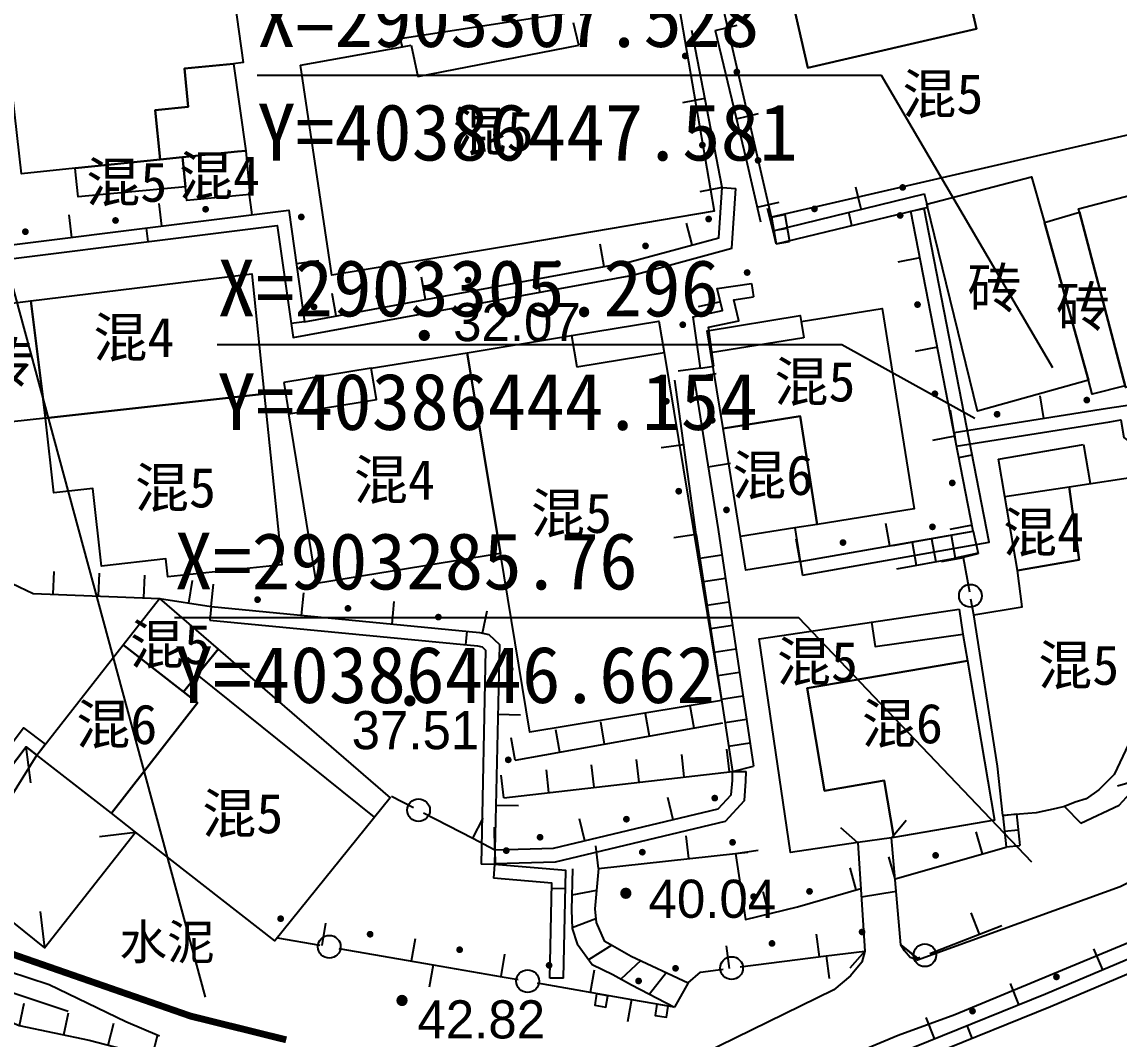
# Model space of a CAD drawing. Header units: metres. Extents: x 36500 to 80772748, y -35000 to 5806266.
# Drawn here: x 40382610.68 to 40382659, y 2902461.95 to 2902506.74 of the extents above; entities that cross this region are included whole.
import ezdxf
from ezdxf.enums import TextEntityAlignment as Align

# ---------------------------------------------------------------- set-up
doc = ezdxf.new("R2010")
doc.units = ezdxf.units.M
doc.header["$LTSCALE"] = 10
for name, pattern in [('2', [0]), ('229', [1.5, 1, -0.5]), ('243432', [0]), ('251', [1.5, 1, -0.5]), ('815', [0]), ('816', [0])]:
    doc.linetypes.add(name, pattern=pattern)
doc.layers.add('dx', color=252, linetype='Continuous')
doc.layers.add('坐标', color=7, linetype='Continuous')
doc.styles.add('DMZD', font='')
doc.styles.add('HZ', font='')
doc.styles.add('JMXD', font='')
doc.styles.add('JTXD', font='')
doc.styles.get('DMZD').set_extended_font_data('方正中等线简体')
doc.styles.get('HZ').set_extended_font_data('SimSun')
doc.styles.get('JMXD').set_extended_font_data('SimSun')
doc.styles.get('JTXD').set_extended_font_data('SimSun')

# ---------------------------------------------------------------- blocks, each defined once
blk = doc.blocks.new('6452110')
at = {"linetype": '2'}
h = blk.add_hatch(color=0, dxfattribs=at)
edge = h.paths.add_edge_path(flags=0)
edge.add_arc((0, 0.85), 0.15, 0, 360)
blk = doc.blocks.new('6452120')
at = {"color": 0, "linetype": 'Continuous', "flags": 128}
blk.add_lwpolyline([(0, 0), (0, 1)], dxfattribs=at)
blk = doc.blocks.new('4641010')
at = {"color": 0, "linetype": 'Continuous', "flags": 128}
blk.add_lwpolyline([(0, 0), (0, 1)], dxfattribs=at)
blk = doc.blocks.new('5210030')
at = {"linetype": '2'}
h = blk.add_hatch(color=0, dxfattribs=at)
edge = h.paths.add_edge_path(flags=0)
edge.add_arc((3.85, 0), 0.15, 0, 360)
at = {"color": 0, "linetype": 'Continuous', "flags": 128}
blk.add_lwpolyline([(3.8, 0), (0.5, 0)], dxfattribs=at)
blk = doc.blocks.new('gc200')
at = {"linetype": '2'}
h = blk.add_hatch(color=0, dxfattribs=at)
edge = h.paths.add_edge_path(flags=0)
edge.add_arc((0, 0), 0.25, 0, 360)

msp = doc.modelspace()

# ---------------------------------------------------------------- hatches: boundary and pattern name
at = {"layer": 'dx', "linetype": '2'}
h = msp.add_hatch(color=252, dxfattribs=at)
edge = h.paths.add_edge_path(flags=0)
edge.add_arc((40382639.895, 2902505.244), 0.15, 0, 360)
h = msp.add_hatch(color=252, dxfattribs=at)
edge = h.paths.add_edge_path(flags=0)
edge.add_arc((40382642.167, 2902504.539), 0.15, 0, 360)
h = msp.add_hatch(color=252, dxfattribs=at)
edge = h.paths.add_edge_path(flags=0)
edge.add_arc((40382640.65, 2902501.316), 0.15, 0, 360)
h = msp.add_hatch(color=252, dxfattribs=at)
edge = h.paths.add_edge_path(flags=0)
edge.add_arc((40382643.104, 2902500.643), 0.15, 0, 360)
h = msp.add_hatch(color=252, dxfattribs=at)
edge = h.paths.add_edge_path(flags=0)
edge.add_arc((40382649.472, 2902499.452), 0.15, 0, 360)
h = msp.add_hatch(color=252, dxfattribs=at)
edge = h.paths.add_edge_path(flags=0)
edge.add_arc((40382618.774, 2902498.492), 0.15, 0, 360)
h = msp.add_hatch(color=252, dxfattribs=at)
edge = h.paths.add_edge_path(flags=0)
edge.add_arc((40382645.586, 2902498.506), 0.15, 0, 360)
h = msp.add_hatch(color=252, dxfattribs=at)
edge = h.paths.add_edge_path(flags=0)
edge.add_arc((40382614.805, 2902497.997), 0.15, 0, 360)
h = msp.add_hatch(color=252, dxfattribs=at)
edge = h.paths.add_edge_path(flags=0)
edge.add_arc((40382622.987, 2902498.151), 0.15, 0, 360)
h = msp.add_hatch(color=252, dxfattribs=at)
edge = h.paths.add_edge_path(flags=0)
edge.add_arc((40382640.926, 2902498.061), 0.15, 0, 360)
h = msp.add_hatch(color=252, dxfattribs=at)
edge = h.paths.add_edge_path(flags=0)
edge.add_arc((40382649.36, 2902498.218), 0.15, 0, 360)
h = msp.add_hatch(color=252, dxfattribs=at)
edge = h.paths.add_edge_path(flags=0)
edge.add_arc((40382610.836, 2902497.503), 0.15, 0, 360)
h = msp.add_hatch(color=252, dxfattribs=at)
edge = h.paths.add_edge_path(flags=0)
edge.add_arc((40382638.146, 2902496.877), 0.15, 0, 360)
h = msp.add_hatch(color=252, dxfattribs=at)
edge = h.paths.add_edge_path(flags=0)
edge.add_arc((40382634.269, 2902496.094), 0.15, 0, 360)
h = msp.add_hatch(color=252, dxfattribs=at)
edge = h.paths.add_edge_path(flags=0)
edge.add_arc((40382642.622, 2902495.705), 0.15, 0, 360)
h = msp.add_hatch(color=252, dxfattribs=at)
edge = h.paths.add_edge_path(flags=0)
edge.add_arc((40382630.335, 2902495.371), 0.15, 0, 360)
h = msp.add_hatch(color=252, dxfattribs=at)
edge = h.paths.add_edge_path(flags=0)
edge.add_arc((40382626.401, 2902494.649), 0.15, 0, 360)
h = msp.add_hatch(color=252, dxfattribs=at)
edge = h.paths.add_edge_path(flags=0)
edge.add_arc((40382623.546, 2902494.19), 0.15, 0, 360)
h = msp.add_hatch(color=252, dxfattribs=at)
edge = h.paths.add_edge_path(flags=0)
edge.add_arc((40382650.124, 2902494.292), 0.15, 0, 360)
h = msp.add_hatch(color=252, dxfattribs=at)
edge = h.paths.add_edge_path(flags=0)
edge.add_arc((40382639.787, 2902493.406), 0.15, 0, 360)
h = msp.add_hatch(color=252, dxfattribs=at)
edge = h.paths.add_edge_path(flags=0)
edge.add_arc((40382650.889, 2902490.365), 0.15, 0, 360)
h = msp.add_hatch(color=252, dxfattribs=at)
edge = h.paths.add_edge_path(flags=0)
edge.add_arc((40382657.579, 2902490.088), 0.15, 0, 360)
h = msp.add_hatch(color=252, dxfattribs=at)
edge = h.paths.add_edge_path(flags=0)
edge.add_arc((40382639.063, 2902490.037), 0.15, 0, 360)
h = msp.add_hatch(color=252, dxfattribs=at)
edge = h.paths.add_edge_path(flags=0)
edge.add_arc((40382641.083, 2902489.2), 0.15, 0, 360)
h = msp.add_hatch(color=252, dxfattribs=at)
edge = h.paths.add_edge_path(flags=0)
edge.add_arc((40382653.629, 2902489.464), 0.15, 0, 360)
h = msp.add_hatch(color=252, dxfattribs=at)
edge = h.paths.add_edge_path(flags=0)
edge.add_arc((40382651.654, 2902486.439), 0.15, 0, 360)
h = msp.add_hatch(color=252, dxfattribs=at)
edge = h.paths.add_edge_path(flags=0)
edge.add_arc((40382639.609, 2902486.074), 0.15, 0, 360)
h = msp.add_hatch(color=252, dxfattribs=at)
edge = h.paths.add_edge_path(flags=0)
edge.add_arc((40382641.711, 2902485.25), 0.15, 0, 360)
h = msp.add_hatch(color=252, dxfattribs=at)
edge = h.paths.add_edge_path(flags=0)
edge.add_arc((40382650.782, 2902484.504), 0.15, 0, 360)
h = msp.add_hatch(color=252, dxfattribs=at)
edge = h.paths.add_edge_path(flags=0)
edge.add_arc((40382646.842, 2902483.813), 0.15, 0, 360)
h = msp.add_hatch(color=252, dxfattribs=at)
edge = h.paths.add_edge_path(flags=0)
edge.add_arc((40382621.06, 2902481.298), 0.15, 0, 360)
h = msp.add_hatch(color=252, dxfattribs=at)
edge = h.paths.add_edge_path(flags=0)
edge.add_arc((40382625.041, 2902480.914), 0.15, 0, 360)
h = msp.add_hatch(color=252, dxfattribs=at)
edge = h.paths.add_edge_path(flags=0)
edge.add_arc((40382629.023, 2902480.531), 0.15, 0, 360)
h = msp.add_hatch(color=252, dxfattribs=at)
edge = h.paths.add_edge_path(flags=0)
edge.add_arc((40382632.188, 2902478.243), 0.15, 0, 360)
h = msp.add_hatch(color=252, dxfattribs=at)
edge = h.paths.add_edge_path(flags=0)
edge.add_arc((40382632.101, 2902474.244), 0.15, 0, 360)
h = msp.add_hatch(color=252, dxfattribs=at)
edge = h.paths.add_edge_path(flags=0)
edge.add_arc((40382641.195, 2902472.559), 0.15, 0, 360)
h = msp.add_hatch(color=252, dxfattribs=at)
edge = h.paths.add_edge_path(flags=0)
edge.add_arc((40382637.304, 2902471.63), 0.15, 0, 360)
h = msp.add_hatch(color=252, dxfattribs=at)
edge = h.paths.add_edge_path(flags=0)
edge.add_arc((40382633.501, 2902470.835), 0.15, 0, 360)
h = msp.add_hatch(color=252, dxfattribs=at)
edge = h.paths.add_edge_path(flags=0)
edge.add_arc((40382641.98, 2902470.611), 0.15, 0, 360)
h = msp.add_hatch(color=252, dxfattribs=at)
edge = h.paths.add_edge_path(flags=0)
edge.add_arc((40382632.014, 2902470.245), 0.15, 0, 360)
h = msp.add_hatch(color=252, dxfattribs=at)
edge = h.paths.add_edge_path(flags=0)
edge.add_arc((40382638.004, 2902470.178), 0.15, 0, 360)
h = msp.add_hatch(color=252, dxfattribs=at)
edge = h.paths.add_edge_path(flags=0)
edge.add_arc((40382650.921, 2902470.037), 0.15, 0, 360)
h = msp.add_hatch(color=252, dxfattribs=at)
edge = h.paths.add_edge_path(flags=0)
edge.add_arc((40382645.368, 2902468.451), 0.15, 0, 360)
h = msp.add_hatch(color=252, dxfattribs=at)
edge = h.paths.add_edge_path(flags=0)
edge.add_arc((40382642.905, 2902468.219), 0.15, 0, 360)
h = msp.add_hatch(color=252, dxfattribs=at)
edge = h.paths.add_edge_path(flags=0)
edge.add_arc((40382656.243, 2902464.684), 0.15, 0, 360)
h = msp.add_hatch(color=252, dxfattribs=at)
edge = h.paths.add_edge_path(flags=0)
edge.add_arc((40382652.546, 2902463.179), 0.15, 0, 360)

# ---------------------------------------------------------------- linework, layer by layer
at = {"layer": 'dx', "color": 252, "linetype": 'Continuous', "lineweight": -3, "flags": 128}
for points in [[(40382619.994, 2902504.902), (40382617.836, 2902504.692), (40382618.01, 2902502.996), (40382616.549, 2902502.848), (40382616.772, 2902500.68), (40382613.035, 2902500.297), (40382610.669, 2902500.055), (40382610.058, 2902505.387), (40382609.591, 2902510), (40382609.49, 2902510.995), (40382614.258, 2902511.606), (40382619.401, 2902512.318), (40382620.42, 2902504.96)], [(40382651.751, 2902510.668), (40382654.4, 2902511.272), (40382654.757, 2902509.674), (40382658.979, 2902510.663), (40382660.951, 2902502.122), (40382643.688, 2902498.15), (40382641.372, 2902508.219), (40382644.337, 2902508.901), (40382645.298, 2902504.722), (40382652.727, 2902506.431)], [(40382651.751, 2902510.668), (40382652.727, 2902506.431), (40382645.298, 2902504.722), (40382644.337, 2902508.901)], [(40382622.955, 2902504.84), (40382627.449, 2902505.645), (40382627.338, 2902506.009), (40382635.267, 2902507.227), (40382635.304, 2902507.051), (40382639.561, 2902507.813), (40382641.167, 2902498.408), (40382632.696, 2902496.971), (40382624.333, 2902495.595)], [(40382619.994, 2902504.902), (40382620.537, 2902501.067), (40382620.173, 2902501.03), (40382617.762, 2902500.782), (40382616.772, 2902500.68), (40382616.549, 2902502.848), (40382618.01, 2902502.996), (40382617.836, 2902504.692)], [(40382672.032, 2902495.119), (40382672.308, 2902494.068), (40382672.147, 2902494.026), (40382659.289, 2902490.642), (40382659.268, 2902490.72), (40382657.257, 2902498.366), (40382657.218, 2902498.515), (40382670.237, 2902501.936)], [(40382620.537, 2902501.067), (40382620.718, 2902499.143), (40382617.94, 2902498.882), (40382617.884, 2902499.48), (40382617.762, 2902500.782), (40382620.173, 2902501.03)], [(40382617.762, 2902500.782), (40382617.884, 2902499.48), (40382613.154, 2902499.034), (40382613.064, 2902499.991), (40382613.035, 2902500.297), (40382616.772, 2902500.68)], [(40382657.654, 2902490.958), (40382652.761, 2902489.6), (40382650.541, 2902498.719), (40382655.145, 2902499.919), (40382655.71, 2902497.902)], [(40382657.654, 2902490.958), (40382655.71, 2902497.902), (40382657.257, 2902498.366), (40382659.268, 2902490.72), (40382657.812, 2902490.341)], [(40382621.353, 2902490.363), (40382621.108, 2902490.336), (40382611.717, 2902489.297), (40382611.082, 2902494.454), (40382620.807, 2902495.647)], [(40382611.717, 2902489.297), (40382607.937, 2902488.876), (40382607.31, 2902493.991), (40382611.082, 2902494.454)], [(40382641.566, 2902488.842), (40382640.855, 2902493.131), (40382644.962, 2902493.809), (40382645.003, 2902493.55), (40382648.562, 2902494.118), (40382649.97, 2902485.292), (40382645.709, 2902484.614), (40382644.959, 2902489.385)], [(40382630.291, 2902492.172), (40382634.885, 2902492.932), (40382638.733, 2902493.568), (40382638.962, 2902492.187), (40382641.499, 2902476.853), (40382633.056, 2902475.456), (40382631.754, 2902483.331)], [(40382630.291, 2902492.172), (40382631.754, 2902483.331), (40382623.653, 2902482.015), (40382622.442, 2902489.486), (40382626.292, 2902490.108), (40382626.069, 2902491.49)], [(40382621.353, 2902490.363), (40382622.132, 2902482.829), (40382617.107, 2902482.31), (40382617.025, 2902483.094), (40382614.188, 2902482.778), (40382613.81, 2902486.188), (40382612.082, 2902485.996), (40382611.717, 2902489.297), (40382621.108, 2902490.336)], [(40382641.566, 2902488.842), (40382644.959, 2902489.385), (40382645.709, 2902484.614), (40382644.719, 2902484.458), (40382644.959, 2902482.975), (40382642.566, 2902482.592)], [(40382656.801, 2902486.272), (40382660.076, 2902486.773), (40382661.172, 2902480.808), (40382660.197, 2902477.995), (40382659.888, 2902476.334), (40382659.418, 2902474.94), (40382658.788, 2902473.602), (40382658.109, 2902472.93), (40382657.554, 2902472.523), (40382657.06, 2902472.374), (40382656.601, 2902472.182), (40382656.232, 2902472.101), (40382655.354, 2902471.917), (40382653.887, 2902471.798), (40382653.653, 2902473.959), (40382652.603, 2902480.635), (40382654.737, 2902480.976), (40382654.534, 2902482.588), (40382657.242, 2902483.052)], [(40382656.801, 2902486.272), (40382657.242, 2902483.052), (40382654.534, 2902482.588), (40382653.974, 2902485.839)], [(40382615.143, 2902479.315), (40382616.737, 2902481.354), (40382619.323, 2902479.121), (40382617.804, 2902477.233)], [(40382652.326, 2902478.601), (40382645.266, 2902477.401), (40382646.035, 2902472.882), (40382648.661, 2902473.33), (40382649.086, 2902470.831), (40382648.977, 2902470.815), (40382647.5, 2902470.597), (40382644.533, 2902470.159), (40382643.146, 2902479.574), (40382644.947, 2902479.839), (40382648.096, 2902480.304), (40382648.254, 2902479.239), (40382652.117, 2902479.775)], [(40382615.143, 2902479.315), (40382617.804, 2902477.233), (40382618.417, 2902476.753), (40382614.623, 2902471.889), (40382611.604, 2902474.247), (40382611.342, 2902474.451)], [(40382614.623, 2902471.889), (40382618.417, 2902476.753), (40382617.804, 2902477.233), (40382619.323, 2902479.121), (40382626.901, 2902472.578), (40382621.818, 2902466.27), (40382615.687, 2902471.058)], [(40382652.326, 2902478.601), (40382653.52, 2902471.585), (40382649.086, 2902470.831), (40382648.661, 2902473.33), (40382646.035, 2902472.882), (40382645.266, 2902477.401)], [(40382614.623, 2902471.889), (40382610.864, 2902474.814), (40382607.895, 2902470.897), (40382607.034, 2902469.694), (40382611.674, 2902465.971), (40382615.687, 2902471.058)], [(40382635.989, 2902463.932), (40382635.908, 2902463.439), (40382636.401, 2902463.358), (40382636.482, 2902463.851)], [(40382638.651, 2902463.484), (40382638.57, 2902462.99), (40382639.064, 2902462.909), (40382639.145, 2902463.403)]]:
    msp.add_lwpolyline(points, close=True, dxfattribs=at)
at = {"layer": 'dx', "color": 252, "linetype": '251', "lineweight": -3, "flags": 128}
msp.add_lwpolyline([(40382627.449, 2902505.645), (40382627.825, 2902505.712), (40382628.126, 2902504.343), (40382635.202, 2902505.722), (40382634.917, 2902506.982), (40382635.304, 2902507.051)], dxfattribs=at)
at = {"layer": 'dx', "color": 252, "linetype": 'Continuous', "lineweight": -3, "flags": 128}
for points in [[(40382641.518, 2902499.446), (40382640.189, 2902506.361)], [(40382641.212, 2902506.366), (40382642.184, 2902506.6)], [(40382641.212, 2902506.366), (40382642.583, 2902500.678), (40382643.204, 2902497.935)], [(40382640.763, 2902503.374), (40382639.781, 2902503.185)], [(40382642.149, 2902502.477), (40382643.122, 2902502.712)], [(40382604.943, 2902496.265), (40382622.441, 2902498.445), (40382623.133, 2902493.54), (40382637.458, 2902496.171), (40382641.373, 2902497.238), (40382641.518, 2902499.446)], [(40382605.018, 2902495.669), (40382621.929, 2902497.776), (40382622.626, 2902492.837), (40382637.592, 2902495.585), (40382641.944, 2902496.772), (40382642.117, 2902499.407)], [(40382641.518, 2902499.446), (40382640.536, 2902499.257)], [(40382641.518, 2902499.446), (40382642.117, 2902499.407)], [(40382647.647, 2902498.493), (40382647.411, 2902499.465)], [(40382620.821, 2902498.243), (40382620.697, 2902499.235)], [(40382643.761, 2902497.547), (40382650.431, 2902499.171)], [(40382650.573, 2902498.588), (40382650.431, 2902499.171)], [(40382616.851, 2902497.748), (40382616.728, 2902498.741)], [(40382643.058, 2902498.582), (40382644.033, 2902498.803)], [(40382643.761, 2902497.547), (40382643.524, 2902498.519)], [(40382643.903, 2902496.964), (40382650.573, 2902498.588)], [(40382645.062, 2902482.384), (40382653.283, 2902483.826), (40382650.421, 2902498.522)], [(40382649.832, 2902498.408), (40382650.421, 2902498.522)], [(40382612.882, 2902497.254), (40382612.758, 2902498.246)], [(40382643.688, 2902498.15), (40382644.278, 2902498.257)], [(40382643.688, 2902498.15), (40382643.903, 2902496.964)], [(40382644.278, 2902498.257), (40382644.493, 2902497.071)], [(40382644.959, 2902482.975), (40382652.578, 2902484.312), (40382649.832, 2902498.408)], [(40382616.15, 2902497.661), (40382616.224, 2902497.066)], [(40382640.207, 2902496.92), (40382639.944, 2902497.885)], [(40382643.903, 2902496.964), (40382643.761, 2902497.547)], [(40382643.903, 2902496.964), (40382644.493, 2902497.071)], [(40382636.327, 2902495.963), (40382636.146, 2902496.947)], [(40382622.772, 2902496.101), (40382623.762, 2902496.241)], [(40382632.392, 2902495.241), (40382632.212, 2902496.224)], [(40382650.233, 2902496.35), (40382649.251, 2902496.159)], [(40382628.458, 2902494.518), (40382628.277, 2902495.502)], [(40382633.379, 2902495.422), (40382633.488, 2902494.832)], [(40382640.568, 2902491.498), (40382640.241, 2902493.76), (40382641.533, 2902494.04), (40382641.306, 2902494.997), (40382642.809, 2902495.228)], [(40382642.809, 2902495.228), (40382642.9, 2902494.635)], [(40382624.524, 2902493.796), (40382624.343, 2902494.779)], [(40382641.161, 2902491.583), (40382640.915, 2902493.292), (40382642.259, 2902493.583), (40382642.04, 2902494.502), (40382642.9, 2902494.635)], [(40382641.443, 2902494.421), (40382640.47, 2902494.19)], [(40382623.133, 2902493.54), (40382622.539, 2902493.456)], [(40382650.998, 2902492.424), (40382650.016, 2902492.233)], [(40382640.568, 2902491.498), (40382639.578, 2902491.355)], [(40382640.275, 2902491.097), (40382641.262, 2902491.254)], [(40382640.568, 2902491.498), (40382641.161, 2902491.583)], [(40382640.378, 2902484.161), (40382639.44, 2902490.963)], [(40382640.275, 2902491.097), (40382641.341, 2902484.39)], [(40382655.682, 2902489.282), (40382655.526, 2902490.27)], [(40382651.731, 2902488.657), (40382658.496, 2902489.727), (40382659.582, 2902489.899), (40382659.759, 2902488.775), (40382664.403, 2902485.275), (40382672.126, 2902489.162)], [(40382651.731, 2902488.657), (40382651.575, 2902489.645)], [(40382651.825, 2902488.065), (40382658.59, 2902489.134), (40382659.083, 2902489.212), (40382659.204, 2902488.442), (40382664.34, 2902484.572), (40382672.396, 2902488.626)], [(40382651.762, 2902488.498), (40382650.781, 2902488.307)], [(40382651.731, 2902488.657), (40382651.825, 2902488.065)], [(40382639.832, 2902488.124), (40382638.841, 2902487.987)], [(40382651.944, 2902487.563), (40382652.533, 2902487.678)], [(40382640.903, 2902487.146), (40382641.891, 2902487.303)], [(40382648.899, 2902483.666), (40382648.726, 2902484.651)], [(40382652.527, 2902484.572), (40382651.545, 2902484.381)], [(40382640.378, 2902484.161), (40382639.387, 2902484.025)], [(40382640.378, 2902484.161), (40382641.976, 2902473.735)], [(40382641.341, 2902484.39), (40382642.896, 2902473.959)], [(40382644.959, 2902482.975), (40382644.786, 2902483.96)], [(40382649.032, 2902483.677), (40382652.578, 2902484.311), (40382652.794, 2902483.335)], [(40382650.745, 2902483.984), (40382650.927, 2902482.966)], [(40382651.601, 2902484.137), (40382651.783, 2902483.119)], [(40382649.888, 2902483.83), (40382650.07, 2902482.813)], [(40382640.536, 2902483.127), (40382641.508, 2902483.274)], [(40382644.959, 2902482.975), (40382645.062, 2902482.384)], [(40382649.214, 2902482.66), (40382651.783, 2902483.119), (40382651.784, 2902483.112)], [(40382652.146, 2902483.146), (40382651.162, 2902482.966)], [(40382652.792, 2902483.342), (40382651.783, 2902483.119)], [(40382652.794, 2902483.335), (40382651.784, 2902483.112)], [(40382652.146, 2902483.146), (40382652.142, 2902483.168), (40382652.794, 2902483.335)], [(40382652.423, 2902481.624), (40382652.146, 2902483.146)], [(40382612.061, 2902481.54), (40382612.1, 2902482.54)], [(40382609.948, 2902482.16), (40382611.184, 2902481.575), (40382616.737, 2902481.354), (40382619.021, 2902480.992)], [(40382614.059, 2902481.461), (40382614.099, 2902482.46)], [(40382616.057, 2902481.381), (40382616.097, 2902482.38)], [(40382618.041, 2902481.147), (40382618.197, 2902482.135)], [(40382640.695, 2902482.093), (40382641.662, 2902482.239)], [(40382619.021, 2902480.992), (40382619.117, 2902481.987)], [(40382623.002, 2902480.608), (40382623.098, 2902481.604)], [(40382626.984, 2902480.225), (40382627.08, 2902481.22)], [(40382640.853, 2902481.058), (40382641.816, 2902481.204)], [(40382652.604, 2902480.634), (40382652.479, 2902481.319)], [(40382619.021, 2902480.992), (40382618.963, 2902480.395)], [(40382619.021, 2902480.992), (40382630.832, 2902479.854), (40382631.251, 2902479.765), (40382631.711, 2902479.318), (40382631.501, 2902469.633)], [(40382630.963, 2902479.826), (40382631.171, 2902480.805)], [(40382618.963, 2902480.395), (40382630.74, 2902479.26), (40382630.957, 2902479.214), (40382631.105, 2902479.07), (40382630.901, 2902469.646)], [(40382641.012, 2902480.024), (40382641.97, 2902480.169)], [(40382630.28, 2902479.907), (40382630.222, 2902479.31)], [(40382641.17, 2902478.99), (40382642.125, 2902479.134)], [(40382641.329, 2902477.955), (40382642.279, 2902478.099)], [(40382641.488, 2902476.921), (40382642.433, 2902477.064)], [(40382631.644, 2902476.254), (40382632.644, 2902476.232)], [(40382638.315, 2902475.289), (40382638.14, 2902476.274)], [(40382640.284, 2902475.641), (40382640.108, 2902476.625)], [(40382632.409, 2902474.234), (40382641.552, 2902475.867)], [(40382636.346, 2902474.938), (40382636.171, 2902475.922)], [(40382641.646, 2902475.886), (40382642.587, 2902476.029)], [(40382634.378, 2902474.586), (40382634.202, 2902475.57)], [(40382607.895, 2902470.897), (40382610.864, 2902474.814), (40382611.342, 2902474.451)], [(40382611.072, 2902473.228), (40382610.864, 2902474.814)], [(40382632.409, 2902474.234), (40382632.233, 2902475.219)], [(40382641.805, 2902474.852), (40382642.741, 2902474.994)], [(40382639.854, 2902473.491), (40382639.74, 2902474.485)], [(40382641.841, 2902473.72), (40382641.727, 2902474.713)], [(40382633.893, 2902472.805), (40382633.779, 2902473.799)], [(40382635.88, 2902473.034), (40382635.766, 2902474.027)], [(40382637.867, 2902473.263), (40382637.753, 2902474.256)], [(40382641.976, 2902473.735), (40382642.896, 2902473.959)], [(40382631.515, 2902470.281), (40382634.096, 2902470.35), (40382641.344, 2902472.081), (40382641.92, 2902472.71), (40382641.969, 2902473.338), (40382641.976, 2902473.735)], [(40382631.531, 2902469.681), (40382634.175, 2902469.752), (40382641.662, 2902471.54), (40382642.502, 2902472.457), (40382642.568, 2902473.309), (40382642.576, 2902473.724)], [(40382631.906, 2902472.577), (40382631.792, 2902473.57)], [(40382631.906, 2902472.577), (40382641.976, 2902473.735)], [(40382641.976, 2902473.735), (40382642.576, 2902473.724)], [(40382626.957, 2902472.648), (40382627.934, 2902472.141)], [(40382639.366, 2902471.609), (40382639.134, 2902472.581)], [(40382628.368, 2902471.916), (40382630.538, 2902470.788)], [(40382631.558, 2902472.255), (40382632.557, 2902472.233)], [(40382662.104, 2902472.147), (40382662.984, 2902471.396), (40382663.098, 2902471.203), (40382663.117, 2902471.004), (40382663.052, 2902470.838), (40382662.914, 2902470.691), (40382661.88, 2902470.05), (40382659.042, 2902468.654), (40382650.117, 2902465.428), (40382649.797, 2902465.544), (40382649.548, 2902465.833), (40382649.39, 2902466.099)], [(40382630.538, 2902470.788), (40382630.999, 2902471.676)], [(40382635.475, 2902470.68), (40382635.243, 2902471.652)], [(40382653.887, 2902471.798), (40382654.032, 2902470.406)], [(40382614.099, 2902470.866), (40382615.687, 2902471.058)], [(40382631.515, 2902470.281), (40382631.488, 2902471.281)], [(40382640.046, 2902469.897), (40382639.938, 2902470.891)], [(40382652.981, 2902470.105), (40382652.707, 2902471.067)], [(40382630.538, 2902470.788), (40382631.515, 2902470.281)], [(40382636.069, 2902469.465), (40382635.961, 2902470.459)], [(40382647.5, 2902470.596), (40382647.806, 2902465.824)], [(40382649.39, 2902466.099), (40382648.977, 2902470.815)], [(40382631.515, 2902470.281), (40382631.531, 2902469.681)], [(40382636.069, 2902469.465), (40382642.113, 2902470.122), (40382642.647, 2902470.18)], [(40382642.113, 2902470.122), (40382643.102, 2902470.271)], [(40382642.113, 2902470.122), (40382642.552, 2902467.206), (40382644.832, 2902467.778), (40382647.63, 2902468.577)], [(40382649.135, 2902469.007), (40382648.861, 2902469.969)], [(40382649.135, 2902469.007), (40382654.032, 2902470.405)], [(40382631.501, 2902469.633), (40382630.901, 2902469.646)], [(40382631.501, 2902469.633), (40382631.45, 2902469.035)], [(40382634.535, 2902464.624), (40382634.635, 2902469.367), (40382631.501, 2902469.633)], [(40382634.931, 2902469.448), (40382634.89, 2902467.625), (40382634.915, 2902466.811), (40382635.134, 2902466.14), (40382635.791, 2902465.225), (40382636.708, 2902464.784), (40382637.524, 2902464.337), (40382639.423, 2902463.357)], [(40382636.069, 2902469.465), (40382635.91, 2902467.677), (40382635.969, 2902467.075), (40382636.329, 2902466.271), (40382636.586, 2902466.128), (40382637.512, 2902465.605), (40382640.028, 2902464.424)], [(40382647.428, 2902468.52), (40382647.154, 2902469.481)], [(40382633.935, 2902464.636), (40382634.023, 2902468.816), (40382631.45, 2902469.035)], [(40382635.982, 2902468.488), (40382634.905, 2902468.291)], [(40382643.571, 2902467.462), (40382643.328, 2902468.432)], [(40382647.653, 2902468.21), (40382649.183, 2902468.457)], [(40382611.493, 2902467.56), (40382611.674, 2902465.971)], [(40382643.455, 2902458.986), (40382650.611, 2902461.86), (40382655.753, 2902463.933), (40382664.474, 2902467.623), (40382665.176, 2902467.661), (40382665.962, 2902467.684), (40382670.227, 2902466.456), (40382670.887, 2902466.181), (40382671.605, 2902465.159), (40382674.662, 2902459.171), (40382678.727, 2902450.504), (40382680.244, 2902447.362), (40382680.52, 2902445.282), (40382679.233, 2902440.661), (40382677.656, 2902437.408), (40382675.17, 2902432.178)], [(40382635.953, 2902467.236), (40382634.914, 2902466.839)], [(40382643.678, 2902458.43), (40382650.835, 2902461.303), (40382655.982, 2902463.379), (40382664.612, 2902467.03), (40382665.201, 2902467.062), (40382665.886, 2902467.081), (40382670.028, 2902465.889), (40382670.496, 2902465.694), (40382671.09, 2902464.848), (40382674.123, 2902458.907), (40382678.185, 2902450.246), (40382679.662, 2902447.187), (40382679.909, 2902445.325), (40382678.669, 2902440.875), (40382677.115, 2902437.668), (40382674.628, 2902432.436)], [(40382652.85, 2902466.568), (40382652.488, 2902467.5)], [(40382650.665, 2902465.721), (40382652.85, 2902466.568)], [(40382652.85, 2902466.568), (40382653.833, 2902466.949)], [(40382660.04, 2902466.445), (40382651.762, 2902463.021), (40382649.274, 2902462.103), (40382639.23, 2902457.906), (40382629.896, 2902455.837), (40382621.801, 2902455.542), (40382613.74, 2902455.768), (40382609.526, 2902456.142)], [(40382621.932, 2902466.411), (40382623.804, 2902466.086)], [(40382636.665, 2902466.084), (40382635.634, 2902465.443)], [(40382649.39, 2902466.099), (40382650.12, 2902465.51), (40382650.228, 2902465.552)], [(40382647.806, 2902465.824), (40382647.679, 2902465.333), (40382647.171, 2902464.726), (40382646.435, 2902464.116), (40382638.495, 2902460.224), (40382629.588, 2902458.25), (40382621.791, 2902457.966), (40382613.881, 2902458.187), (40382609.659, 2902458.562)], [(40382624.636, 2902465.942), (40382628.796, 2902465.221)], [(40382642.316, 2902465.123), (40382646.103, 2902465.606)], [(40382646.103, 2902465.606), (40382647.806, 2902465.824)], [(40382646.103, 2902465.606), (40382646.229, 2902464.614)], [(40382658.28, 2902465.003), (40382657.891, 2902465.924)], [(40382628.796, 2902465.221), (40382628.625, 2902464.236)], [(40382628.796, 2902465.221), (40382631.832, 2902464.695), (40382632.54, 2902464.571)], [(40382637.943, 2902465.403), (40382637.058, 2902464.592)], [(40382634.535, 2902464.624), (40382633.935, 2902464.636)], [(40382639.066, 2902464.875), (40382638.326, 2902463.923)], [(40382640.028, 2902464.424), (40382640.572, 2902464.9), (40382641.559, 2902465.026)], [(40382604.888, 2902464.345), (40382607.411, 2902463.892), (40382610.563, 2902462.545), (40382613.65, 2902461.894), (40382617.318, 2902460.945)], [(40382633.372, 2902464.425), (40382637.531, 2902463.696)], [(40382640.028, 2902464.424), (40382639.423, 2902463.357)], [(40382654.588, 2902463.464), (40382654.214, 2902464.391)], [(40382637.531, 2902463.696), (40382637.358, 2902462.711)], [(40382637.531, 2902463.696), (40382639.402, 2902463.369)], [(40382610.572, 2902462.543), (40382610.778, 2902463.522)], [(40382612.529, 2902462.13), (40382612.735, 2902463.109)], [(40382650.879, 2902461.968), (40382650.505, 2902462.895)], [(40382614.477, 2902461.68), (40382614.727, 2902462.648)], [(40382652.297, 2902462.539), (40382652.521, 2902461.983)], [(40382616.413, 2902461.179), (40382616.663, 2902462.147)]]:
    msp.add_lwpolyline(points, dxfattribs=at)
at = {"layer": 'dx', "color": 252, "linetype": '243432', "lineweight": -3, "flags": 128}
for points in [[(40382643.688, 2902498.15), (40382644.278, 2902498.257)], [(40382647.238, 2902497.776), (40382647.096, 2902498.359)], [(40382643.903, 2902496.964), (40382643.761, 2902497.547)], [(40382643.795, 2902497.557), (40382644.386, 2902497.664)], [(40382607.417, 2902471.26), (40382610.749, 2902475.656), (40382611.705, 2902474.929)], [(40382611.342, 2902474.451), (40382611.705, 2902474.929)], [(40382653.887, 2902471.798), (40382654.483, 2902471.861)], [(40382653.887, 2902471.798), (40382654.483, 2902471.861)], [(40382654.483, 2902471.861), (40382654.629, 2902470.468)], [(40382653.959, 2902471.102), (40382654.556, 2902471.164)], [(40382654.032, 2902470.406), (40382654.629, 2902470.468)], [(40382634.618, 2902468.568), (40382634.018, 2902468.58)], [(40382634.535, 2902464.624), (40382633.935, 2902464.636)]]:
    msp.add_lwpolyline(points, dxfattribs=at)
at = {"layer": 'dx', "color": 252, "linetype": '229', "lineweight": -3, "flags": 128}
for points in [[(40382645.003, 2902493.55), (40382645.119, 2902492.822), (40382641.014, 2902492.17)], [(40382634.885, 2902492.931), (40382635.114, 2902491.55), (40382638.961, 2902492.188)], [(40382626.069, 2902491.489), (40382622.219, 2902490.868), (40382622.442, 2902489.486)], [(40382653.974, 2902485.839), (40382653.69, 2902487.489), (40382657.436, 2902488.134), (40382657.732, 2902486.415)], [(40382644.719, 2902484.458), (40382642.328, 2902484.081)], [(40382648.096, 2902480.304), (40382651.954, 2902480.874), (40382652.116, 2902479.775)], [(40382626.205, 2902471.714), (40382618.414, 2902477.992)], [(40382656.601, 2902472.182), (40382657.312, 2902471.453), (40382659.004, 2902472.248), (40382659.484, 2902472.773), (40382660.29, 2902473.949), (40382660.775, 2902475.276), (40382661.012, 2902477.77), (40382660.197, 2902477.995)]]:
    msp.add_lwpolyline(points, dxfattribs=at)
at = {"layer": 'dx', "color": 252, "linetype": '815', "lineweight": -3, "const_width": 0.3, "flags": 128}
msp.add_lwpolyline([(40382622.322, 2902461.914), (40382618.116, 2902462.957), (40382607.369, 2902466.694), (40382602.959, 2902468.051), (40382600.65, 2902468.624), (40382598.908, 2902468.902), (40382598.129, 2902468.957), (40382597.934, 2902468.962), (40382597.786, 2902468.967), (40382596.156, 2902468.901), (40382594.224, 2902468.608), (40382592.159, 2902468.113), (40382590.566, 2902467.608), (40382590.343, 2902467.528), (40382588.373, 2902466.717), (40382586.033, 2902465.58), (40382583.765, 2902464.326), (40382581.99, 2902463.196), (40382580.696, 2902462.215), (40382580.52, 2902462.064), (40382580.347, 2902461.911), (40382580.232, 2902461.805), (40382579.14, 2902460.681), (40382577.625, 2902458.853), (40382576.129, 2902456.826), (40382572.296, 2902452.009), (40382569.154, 2902448.3), (40382565.914, 2902444.764), (40382564.507, 2902443.045), (40382563.233, 2902441.857), (40382562.625, 2902441.539), (40382562.046, 2902441.249), (40382561.293, 2902440.96), (40382560.453, 2902440.67), (40382559.497, 2902440.381), (40382558.368, 2902440.12), (40382557.268, 2902439.859), (40382551.534, 2902439.251), (40382548.812, 2902439.135), (40382546.032, 2902439.049), (40382544.034, 2902438.759), (40382542.354, 2902438.44), (40382539.006, 2902437.372), (40382537.568, 2902436.596), (40382536.102, 2902435.643), (40382534.809, 2902434.646), (40382534.563, 2902434.434), (40382534.495, 2902434.373), (40382533.451, 2902433.345), (40382532.633, 2902432.351), (40382532.022, 2902431.405), (40382531.756, 2902430.891), (40382531.714, 2902430.802), (40382531.662, 2902430.687), (40382531.119, 2902429.219), (40382530.435, 2902427.274), (40382530.009, 2902426.44), (40382529.611, 2902425.929), (40382529.208, 2902425.608), (40382529.118, 2902425.557), (40382529.025, 2902425.511), (40382528.981, 2902425.492), (40382528.353, 2902425.326), (40382526.962, 2902425.249), (40382526.392, 2902425.223), (40382526.335, 2902425.219), (40382526.283, 2902425.215), (40382525.135, 2902425.024), (40382524.139, 2902424.727), (40382524.109, 2902424.716), (40382523.908, 2902424.643), (40382522.529, 2902424.046), (40382520.81, 2902423.126), (40382518.77, 2902421.854), (40382516.807, 2902420.464), (40382515.288, 2902419.228), (40382515.127, 2902419.084), (40382514.967, 2902418.937), (40382514.884, 2902418.86), (40382513.613, 2902417.564), (40382511.982, 2902415.668), (40382511.267, 2902414.781), (40382511.196, 2902414.691), (40382511.14, 2902414.62), (40382509.67, 2902412.661), (40382508.805, 2902411.288), (40382508.675, 2902411.052), (40382508.634, 2902410.972), (40382508.584, 2902410.876), (40382507.975, 2902409.497), (40382507.396, 2902407.747), (40382506.936, 2902405.844), (40382506.911, 2902405.716), (40382506.579, 2902403.526), (40382506.418, 2902401.325), (40382506.45, 2902399.383), (40382506.461, 2902399.246), (40382506.697, 2902397.467), (40382507.145, 2902395.436), (40382507.708, 2902393.58), (40382507.997, 2902392.803), (40382508.049, 2902392.675), (40382508.144, 2902392.443), (40382509.002, 2902390.634), (40382510.465, 2902388.001), (40382513.487, 2902382.798), (40382513.953, 2902381.92), (40382514.065, 2902381.7), (40382514.188, 2902381.452), (40382515.441, 2902378.699), (40382517.534, 2902373.904), (40382518.559, 2902371.909), (40382519.484, 2902370.441), (40382520.225, 2902369.487), (40382520.431, 2902369.252), (40382520.538, 2902369.136), (40382521.818, 2902367.882), (40382521.857, 2902367.849), (40382522.888, 2902366.895), (40382523.052, 2902366.711), (40382523.076, 2902366.683), (40382523.155, 2902366.592), (40382523.707, 2902365.813), (40382524.194, 2902364.845), (40382524.649, 2902363.57), (40382525.142, 2902361.617), (40382525.273, 2902360.999), (40382525.312, 2902360.815), (40382525.955, 2902357.345), (40382526.264, 2902354.821), (40382526.33, 2902352.861), (40382526.297, 2902352.155), (40382526.282, 2902351.98), (40382526.24, 2902351.573), (40382525.954, 2902349.962), (40382525.409, 2902347.97), (40382524.586, 2902345.6), (40382523.162, 2902342.068), (40382520.92, 2902336.994), (40382518.904, 2902332.731), (40382518.713, 2902332.346), (40382518.629, 2902332.177), (40382516.722, 2902328.28), (40382516.025, 2902326.559), (40382515.601, 2902325.154), (40382515.375, 2902323.892), (40382515.357, 2902323.709), (40382515.351, 2902323.624), (40382515.35, 2902322.257), (40382515.545, 2902320.893), (40382515.872, 2902319.739), (40382515.962, 2902319.5), (40382516.012, 2902319.376), (40382516.542, 2902318.302), (40382517.264, 2902317.18), (40382518.34, 2902315.795), (40382519.861, 2902314.057), (40382519.979, 2902313.926), (40382522.87, 2902310.643), (40382524.266, 2902308.873), (40382525.235, 2902307.437), (40382525.325, 2902307.289), (40382525.38, 2902307.195), (40382526.147, 2902305.745), (40382526.826, 2902304.127), (40382527.322, 2902302.563), (40382527.376, 2902302.352), (40382527.402, 2902302.246), (40382527.461, 2902301.993), (40382527.769, 2902300.204), (40382527.993, 2902297.611), (40382528.25, 2902289.502), (40382528.266, 2902289.242), (40382528.716, 2902287.319), (40382529.431, 2902285.453), (40382530.232, 2902283.772), (40382530.555, 2902283.19), (40382530.622, 2902283.075), (40382530.659, 2902283.013), (40382531.537, 2902281.689), (40382532.487, 2902280.513), (40382532.731, 2902280.25), (40382532.78, 2902280.198), (40382532.954, 2902280.021), (40382534.053, 2902279.02), (40382535.623, 2902277.8), (40382538.707, 2902275.663), (40382541.582, 2902273.656), (40382542.765, 2902272.739), (40382542.811, 2902272.701), (40382544.591, 2902271.128), (40382544.94, 2902270.805), (40382544.983, 2902270.765), (40382545.109, 2902270.647), (40382551.054, 2902265.143), (40382551.183, 2902265.028), (40382551.313, 2902264.913), (40382551.392, 2902264.843), (40382553.655, 2902262.802), (40382554.649, 2902261.741), (40382555.032, 2902261.256), (40382555.115, 2902261.143), (40382555.79, 2902260.076), (40382556.696, 2902258.31), (40382557.965, 2902255.76), (40382558.323, 2902255.149), (40382558.398, 2902255.029), (40382558.457, 2902254.937), (40382559.362, 2902253.69), (40382560.662, 2902252.185), (40382561.887, 2902250.907), (40382561.965, 2902250.829), (40382562.041, 2902250.752), (40382565.751, 2902247.096), (40382565.827, 2902247.019), (40382565.894, 2902246.95), (40382568.066, 2902244.774), (40382569.16, 2902243.868), (40382569.236, 2902243.813), (40382569.313, 2902243.758), (40382569.436, 2902243.674), (40382570.59, 2902242.994), (40382572.09, 2902242.301), (40382574.653, 2902241.334), (40382576.239, 2902240.776), (40382576.33, 2902240.744), (40382578.397, 2902239.942), (40382579.587, 2902239.329), (40382580.454, 2902238.721), (40382580.529, 2902238.658), (40382580.61, 2902238.589), (40382581.451, 2902237.745), (40382582.856, 2902236.243), (40382583.493, 2902235.73), (40382584.102, 2902235.405), (40382584.481, 2902235.29), (40382584.528, 2902235.28), (40382585.574, 2902235.2), (40382585.877, 2902235.185), (40382585.916, 2902235.182)], dxfattribs=at)
at = {"layer": 'dx', "color": 252, "linetype": '816', "lineweight": -3, "flags": 128}
for points in [[(40382548.851, 2902269.382), (40382548.269, 2902270.056), (40382547.691, 2902270.732), (40382547.109, 2902271.406), (40382546.482, 2902272.058), (40382545.815, 2902272.679), (40382545.113, 2902273.258), (40382544.401, 2902273.819), (40382543.677, 2902274.363), (40382542.932, 2902274.88), (40382542.034, 2902275.472), (40382541.13, 2902276.057), (40382540.235, 2902276.658), (40382539.356, 2902277.284), (40382538.492, 2902277.926), (40382537.643, 2902278.583), (40382536.809, 2902279.251), (40382536.013, 2902279.963), (40382535.237, 2902280.691), (40382534.5, 2902281.464), (40382533.812, 2902282.281), (40382533.229, 2902283.076), (40382532.688, 2902283.9), (40382532.18, 2902284.746), (40382531.732, 2902285.627), (40382531.338, 2902286.532), (40382530.563, 2902288.599), (40382530.219, 2902290.441), (40382530.106, 2902292.317), (40382529.993, 2902294.194), (40382529.881, 2902296.071), (40382529.764, 2902297.947), (40382529.566, 2902299.817), (40382529.277, 2902301.675), (40382528.824, 2902303.5), (40382528.178, 2902305.267), (40382527.382, 2902306.972), (40382526.429, 2902308.593), (40382525.345, 2902310.129), (40382524.185, 2902311.609), (40382522.976, 2902313.05), (40382521.76, 2902314.485), (40382520.535, 2902315.915), (40382519.841, 2902316.765), (40382519.164, 2902317.627), (40382518.551, 2902318.537), (40382518.023, 2902319.495), (40382517.619, 2902320.51), (40382517.346, 2902321.568), (40382517.221, 2902322.655), (40382517.245, 2902323.75), (40382517.419, 2902324.832), (40382517.689, 2902325.894), (40382518.025, 2902326.938), (40382518.419, 2902327.961), (40382518.856, 2902328.966), (40382519.315, 2902329.961), (40382519.774, 2902330.956), (40382520.233, 2902331.952), (40382520.692, 2902332.947), (40382521.14, 2902333.947), (40382521.589, 2902334.948), (40382522.284, 2902336.511), (40382522.956, 2902338.084), (40382523.618, 2902339.662), (40382524.277, 2902341.241), (40382524.918, 2902342.827), (40382525.535, 2902344.423), (40382526.133, 2902346.026), (40382526.678, 2902347.649), (40382527.151, 2902349.294), (40382527.517, 2902350.965), (40382527.723, 2902352.662), (40382527.681, 2902354.373), (40382527.496, 2902356.072), (40382527.228, 2902357.76), (40382526.867, 2902359.43), (40382526.5, 2902361.099), (40382526.058, 2902362.749), (40382525.545, 2902364.379), (40382524.858, 2902365.944), (40382523.882, 2902367.34), (40382522.704, 2902368.569), (40382522.234, 2902368.946), (40382521.534, 2902369.776), (40382520.899, 2902370.659), (40382520.329, 2902371.586), (40382519.795, 2902372.534), (40382519.298, 2902373.503), (40382518.822, 2902374.481), (40382518.374, 2902375.474), (40382517.44, 2902377.567), (40382516.503, 2902379.659), (40382515.546, 2902381.743), (40382514.48, 2902383.771), (40382513.379, 2902385.779), (40382512.302, 2902387.796), (40382511.251, 2902389.827), (40382510.255, 2902391.888), (40382509.793, 2902392.935), (40382509.398, 2902394.009), (40382509.043, 2902395.097), (40382508.726, 2902396.194), (40382508.441, 2902397.3), (40382508.218, 2902398.416), (40382508.039, 2902399.54), (40382507.959, 2902400.675), (40382507.942, 2902401.814), (40382507.986, 2902402.955), (40382508.098, 2902404.092), (40382508.243, 2902405.227), (40382508.464, 2902406.349), (40382508.72, 2902407.464), (40382509.07, 2902408.555), (40382509.48, 2902409.622), (40382509.921, 2902410.573), (40382510.456, 2902411.475), (40382511.028, 2902412.353), (40382511.658, 2902413.191), (40382512.289, 2902414.03), (40382512.946, 2902414.847), (40382513.62, 2902415.651), (40382514.303, 2902416.447), (40382515.002, 2902417.229), (40382515.732, 2902417.981), (40382516.483, 2902418.712), (40382517.284, 2902419.388), (40382518.095, 2902420.052), (40382518.936, 2902420.676), (40382519.542, 2902421.119), (40382520.163, 2902421.54), (40382520.799, 2902421.94), (40382521.439, 2902422.332), (40382522.094, 2902422.697), (40382522.768, 2902423.024), (40382523.444, 2902423.336), (40382524.141, 2902423.594), (40382524.841, 2902423.816), (40382525.558, 2902423.985), (40382526.284, 2902424.116), (40382527.024, 2902424.187), (40382527.77, 2902424.236), (40382528.512, 2902424.307), (40382529.225, 2902424.435), (40382529.89, 2902424.706), (40382530.437, 2902425.194), (40382530.846, 2902425.818), (40382531.172, 2902426.494), (40382531.425, 2902427.201), (40382531.674, 2902427.91), (40382531.927, 2902428.617), (40382532.189, 2902429.321), (40382532.471, 2902430.016), (40382532.832, 2902430.673), (40382533.331, 2902431.419), (40382533.896, 2902432.116), (40382534.504, 2902432.775), (40382535.152, 2902433.397), (40382535.834, 2902433.98), (40382536.547, 2902434.525), (40382537.281, 2902435.042), (40382538.04, 2902435.521), (40382538.818, 2902435.967), (40382539.615, 2902436.381), (40382540.431, 2902436.752), (40382541.272, 2902437.066), (40382542.096, 2902437.348), (40382547.984, 2902437.815), (40382552.678, 2902438.283), (40382561.021, 2902439.138), (40382563.283, 2902439.896), (40382565.807, 2902441.819), (40382568.031, 2902444.762), (40382571.569, 2902448.672), (40382574.961, 2902453.173), (40382579.006, 2902458.433), (40382579.589, 2902459.051), (40382580.529, 2902460.124), (40382581.548, 2902461.121), (40382582.692, 2902461.97), (40382583.871, 2902462.705), (40382585.08, 2902463.389), (40382586.316, 2902464.026), (40382587.562, 2902464.644), (40382588.821, 2902465.239), (40382590.099, 2902465.793), (40382593.465, 2902467.137), (40382597.129, 2902467.851), (40382601.461, 2902467.267), (40382606.494, 2902466.109), (40382611.877, 2902464.343), (40382615.26, 2902462.721), (40382616.743, 2902462.095)], [(40382549.877, 2902270.632), (40382549.366, 2902271.376), (40382548.862, 2902272.123), (40382548.349, 2902272.867), (40382547.749, 2902273.568), (40382547.066, 2902274.204), (40382546.331, 2902274.774), (40382545.573, 2902275.306), (40382544.803, 2902275.821), (40382544.015, 2902276.31), (40382543.095, 2902276.863), (40382542.171, 2902277.415), (40382541.265, 2902278), (40382540.393, 2902278.635), (40382539.552, 2902279.306), (40382538.74, 2902280.004), (40382537.96, 2902280.727), (40382537.221, 2902281.491), (40382536.514, 2902282.277), (40382535.839, 2902283.098), (40382535.211, 2902283.957), (40382534.679, 2902284.762), (40382534.184, 2902285.593), (40382533.722, 2902286.442), (40382533.308, 2902287.319), (40382532.586, 2902289.128), (40382532.201, 2902290.951), (40382532.036, 2902292.812), (40382531.87, 2902294.674), (40382531.705, 2902296.535), (40382531.531, 2902298.395), (40382531.293, 2902300.25), (40382530.966, 2902302.091), (40382530.495, 2902303.901), (40382529.845, 2902305.657), (40382529.062, 2902307.357), (40382528.139, 2902308.984), (40382527.094, 2902310.535), (40382525.977, 2902312.034), (40382524.81, 2902313.495), (40382523.63, 2902314.947), (40382522.426, 2902316.382), (40382521.752, 2902317.207), (40382521.086, 2902318.039), (40382520.472, 2902318.908), (40382519.931, 2902319.823), (40382519.504, 2902320.792), (40382519.209, 2902321.81), (40382519.092, 2902322.866), (40382519.139, 2902323.928), (40382519.32, 2902324.977), (40382519.589, 2902326.007), (40382519.907, 2902327.024), (40382520.271, 2902328.024), (40382520.677, 2902329.008), (40382521.098, 2902329.985), (40382521.52, 2902330.962), (40382521.941, 2902331.939), (40382522.363, 2902332.916), (40382522.777, 2902333.897), (40382523.192, 2902334.877), (40382523.859, 2902336.474), (40382524.508, 2902338.078), (40382525.147, 2902339.686), (40382525.781, 2902341.297), (40382526.402, 2902342.913), (40382527.005, 2902344.536), (40382527.582, 2902346.168), (40382528.116, 2902347.816), (40382528.582, 2902349.483), (40382528.94, 2902351.177), (40382529.136, 2902352.897), (40382529.074, 2902354.627), (40382528.848, 2902356.341), (40382528.527, 2902358.039), (40382528.113, 2902359.717), (40382527.687, 2902361.391), (40382527.186, 2902363.044), (40382526.623, 2902364.677), (40382525.917, 2902366.257), (40382524.97, 2902367.698), (40382523.683, 2902368.998), (40382523.001, 2902369.862), (40382522.38, 2902370.773), (40382521.811, 2902371.721), (40382521.274, 2902372.686), (40382520.771, 2902373.671), (40382520.283, 2902374.662), (40382519.816, 2902375.664), (40382518.867, 2902377.745), (40382517.924, 2902379.829), (40382516.966, 2902381.907), (40382515.935, 2902383.948), (40382514.887, 2902385.977), (40382513.888, 2902388.025), (40382512.909, 2902390.084), (40382511.972, 2902392.165), (40382511.54, 2902393.189), (40382511.151, 2902394.23), (40382510.783, 2902395.277), (40382510.443, 2902396.332), (40382510.128, 2902397.393), (40382509.858, 2902398.462), (40382509.629, 2902399.539), (40382509.49, 2902400.63), (40382509.425, 2902401.732), (40382509.427, 2902402.839), (40382509.508, 2902403.945), (40382509.623, 2902405.048), (40382509.82, 2902406.141), (40382510.054, 2902407.227), (40382510.387, 2902408.287), (40382510.797, 2902409.32), (40382511.24, 2902410.238), (40382511.762, 2902411.115), (40382512.326, 2902411.966), (40382512.941, 2902412.781), (40382513.556, 2902413.596), (40382514.201, 2902414.388), (40382514.858, 2902415.169), (40382515.523, 2902415.944), (40382516.205, 2902416.704), (40382516.912, 2902417.441), (40382517.634, 2902418.161), (40382518.401, 2902418.833), (40382519.178, 2902419.494), (40382519.981, 2902420.121), (40382520.574, 2902420.567), (40382521.181, 2902420.993), (40382521.808, 2902421.391), (40382522.444, 2902421.772), (40382523.099, 2902422.118), (40382523.776, 2902422.414), (40382524.459, 2902422.68), (40382525.16, 2902422.886), (40382525.862, 2902423.027), (40382526.577, 2902423.124), (40382527.297, 2902423.186), (40382528.027, 2902423.203), (40382528.765, 2902423.232), (40382529.49, 2902423.333), (40382530.158, 2902423.547), (40382530.754, 2902423.901), (40382531.24, 2902424.429), (40382531.615, 2902425.062), (40382531.921, 2902425.737), (40382532.171, 2902426.436), (40382532.418, 2902427.136), (40382532.668, 2902427.836), (40382532.928, 2902428.531), (40382533.219, 2902429.213), (40382533.587, 2902429.857), (40382534.102, 2902430.6), (40382534.679, 2902431.297), (40382535.302, 2902431.953), (40382535.963, 2902432.572), (40382536.654, 2902433.157), (40382537.376, 2902433.703), (40382538.12, 2902434.219), (40382538.892, 2902434.692), (40382539.683, 2902435.131), (40382540.493, 2902435.535), (40382541.324, 2902435.89), (40382542.177, 2902436.192), (40382542.679, 2902436.34), (40382551.227, 2902437.234), (40382556.715, 2902437.556), (40382561.637, 2902437.614), (40382562.771, 2902437.89), (40382563.741, 2902438.354), (40382566.859, 2902440.601), (40382568.848, 2902442.467), (40382572.915, 2902447.041), (40382576.755, 2902451.867), (40382577.057, 2902452.332), (40382579.587, 2902456.533), (40382581.037, 2902458.573), (40382582.187, 2902459.809), (40382583.354, 2902460.724), (40382584.692, 2902461.559), (40382584.858, 2902461.644), (40382586.053, 2902462.264), (40382587.271, 2902462.843), (40382588.493, 2902463.417), (40382589.721, 2902463.982), (40382590.964, 2902464.515), (40382594.653, 2902466.064), (40382597.597, 2902466.594), (40382605.027, 2902465.728), (40382612.723, 2902463.182)]]:
    msp.add_lwpolyline(points, dxfattribs=at)
at = {"layer": 'dx', "color": 252, "linetype": 'Continuous', "lineweight": -3}
for centre in [(40382652.451, 2902481.471), (40382628.151, 2902472.028), (40382624.22, 2902466.014), (40382650.447, 2902465.637), (40382641.938, 2902465.075), (40382632.956, 2902464.498)]:
    msp.add_circle(centre, 0.5, dxfattribs=at)
at = {"layer": '坐标', "color": 252, "linetype": 'Continuous'}
for p, q in [((40382648.543, 2902504.387), (40382621.043, 2902504.387)), ((40382656.082, 2902491.504), (40382648.543, 2902504.387)), ((40382618.773, 2902463.798), (40382608.186, 2902502.798)), ((40382646.784, 2902492.522), (40382619.284, 2902492.522)), ((40382652.655, 2902489.272), (40382646.784, 2902492.522)), ((40382644.897, 2902480.496), (40382617.397, 2902480.496)), ((40382655.163, 2902469.736), (40382644.897, 2902480.496))]:
    msp.add_line(p, q, dxfattribs=at)

# ---------------------------------------------------------------- block references
at = {"layer": 'dx', "color": 252}
for p in [(40382628.402, 2902492.935), (40382627.767, 2902476.841), (40382637.279, 2902468.368), (40382627.422, 2902463.647)]:
    msp.add_blockref('gc200', p, dxfattribs=at)
for name, p, rotation in [('5210030', (40382611.608, 2902474.875), 237.8960078336643), ('4641010', (40382659.887, 2902473.361), 106.3028064945441), ('4641010', (40382648.977, 2902470.815), 320.0069301388662), ('4641010', (40382647.5, 2902470.596), 48.67641861407413), ('6452110', (40382621.932, 2902466.411), 350.1690728831232), ('6452120', (40382623.902, 2902466.069), 350.1690728831232), ('6452110', (40382625.873, 2902465.728), 350.1690728831232), ('6452120', (40382645.807, 2902465.569), 7.276853672607059), ('6452110', (40382647.791, 2902465.822), 7.276853672607059), ('6452120', (40382627.843, 2902465.386), 350.1690728831232), ('6452110', (40382643.823, 2902465.315), 7.276853672607059), ('4641010', (40382649.39, 2902466.099), 230.0069479971713), ('6452110', (40382629.814, 2902465.045), 350.1690728831232), ('6452120', (40382631.785, 2902464.703), 350.1690728831232), ('6452120', (40382641.839, 2902465.062), 7.276853672607059), ('4641010', (40382647.806, 2902465.824), 138.676427885753), ('6452110', (40382633.755, 2902464.358), 350.0616749963731), ('6452110', (40382640.028, 2902464.424), 41.22089501038497), ('6452120', (40382635.725, 2902464.013), 350.0616749963731), ('6452110', (40382637.695, 2902463.668), 350.0616749963731)]:
    msp.add_blockref(name, p, dxfattribs=dict(at, rotation=rotation))

# ---------------------------------------------------------------- texts
for s, height, style, p in [('混5', 1.75, 'JMXD', (40382651.238, 2902503.575)), ('混5', 1.75, 'JMXD', (40382631.433, 2902501.929)), ('混4', 1.75, 'JMXD', (40382619.381, 2902499.966)), ('混5', 1.75, 'JMXD', (40382615.297, 2902499.695)), ('砖', 1.75, 'JMXD', (40382653.514, 2902495.024)), ('砖', 1.75, 'JMXD', (40382657.406, 2902494.209)), ('混4', 1.75, 'JMXD', (40382615.612, 2902492.854)), ('砖', 1.75, 'JMXD', (40382610.008, 2902491.748)), ('混5', 1.75, 'JMXD', (40382645.602, 2902490.903)), ('混6', 1.75, 'JMXD', (40382643.746, 2902486.784)), ('混5', 1.75, 'JMXD', (40382617.442, 2902486.236)), ('混4', 1.75, 'JMXD', (40382627.085, 2902486.584)), ('混5', 1.75, 'JMXD', (40382634.881, 2902485.113)), ('混4', 1.75, 'JMXD', (40382655.669, 2902484.27)), ('混5', 1.75, 'JMXD', (40382617.224, 2902479.333)), ('混5', 1.75, 'JMXD', (40382645.713, 2902478.579)), ('混5', 1.75, 'JMXD', (40382657.219, 2902478.423)), ('混6', 1.75, 'JMXD', (40382614.858, 2902475.814)), ('混6', 1.75, 'JMXD', (40382649.455, 2902475.847)), ('混5', 1.75, 'JMXD', (40382620.405, 2902471.886)), ('水泥', 1.54, 'JTXD', (40382617.077, 2902466.223))]:
    msp.add_text(s, height=height, dxfattribs=dict(at, style=style)).set_placement(p, align=Align.MIDDLE_CENTER)
at = {"layer": 'dx', "color": 252, "style": 'DMZD'}
for s, p in [('32.07', (40382629.674, 2902494.363)), ('37.51', (40382625.204, 2902476.393)), ('40.04', (40382638.279, 2902468.966)), ('42.82', (40382628.101, 2902463.655))]:
    msp.add_text(s, height=1.68, dxfattribs=at).set_placement(p, align=Align.TOP_LEFT)
at = {"layer": '坐标', "color": 252, "linetype": 'Continuous', "style": 'HZ'}
for s, p in [('X=2903307.528', (40382621.043, 2902505.637)), ('Y=40386447.581', (40382621.043, 2902500.637)), ('X=2903305.296', (40382619.284, 2902493.772)), ('Y=40386444.154', (40382619.284, 2902488.772)), ('X=2903285.76', (40382617.397, 2902481.746)), ('Y=40386446.662', (40382617.397, 2902476.746))]:
    msp.add_text(s, height=2.5, dxfattribs=at).set_placement(p)

doc.saveas('drawing.dxf')
